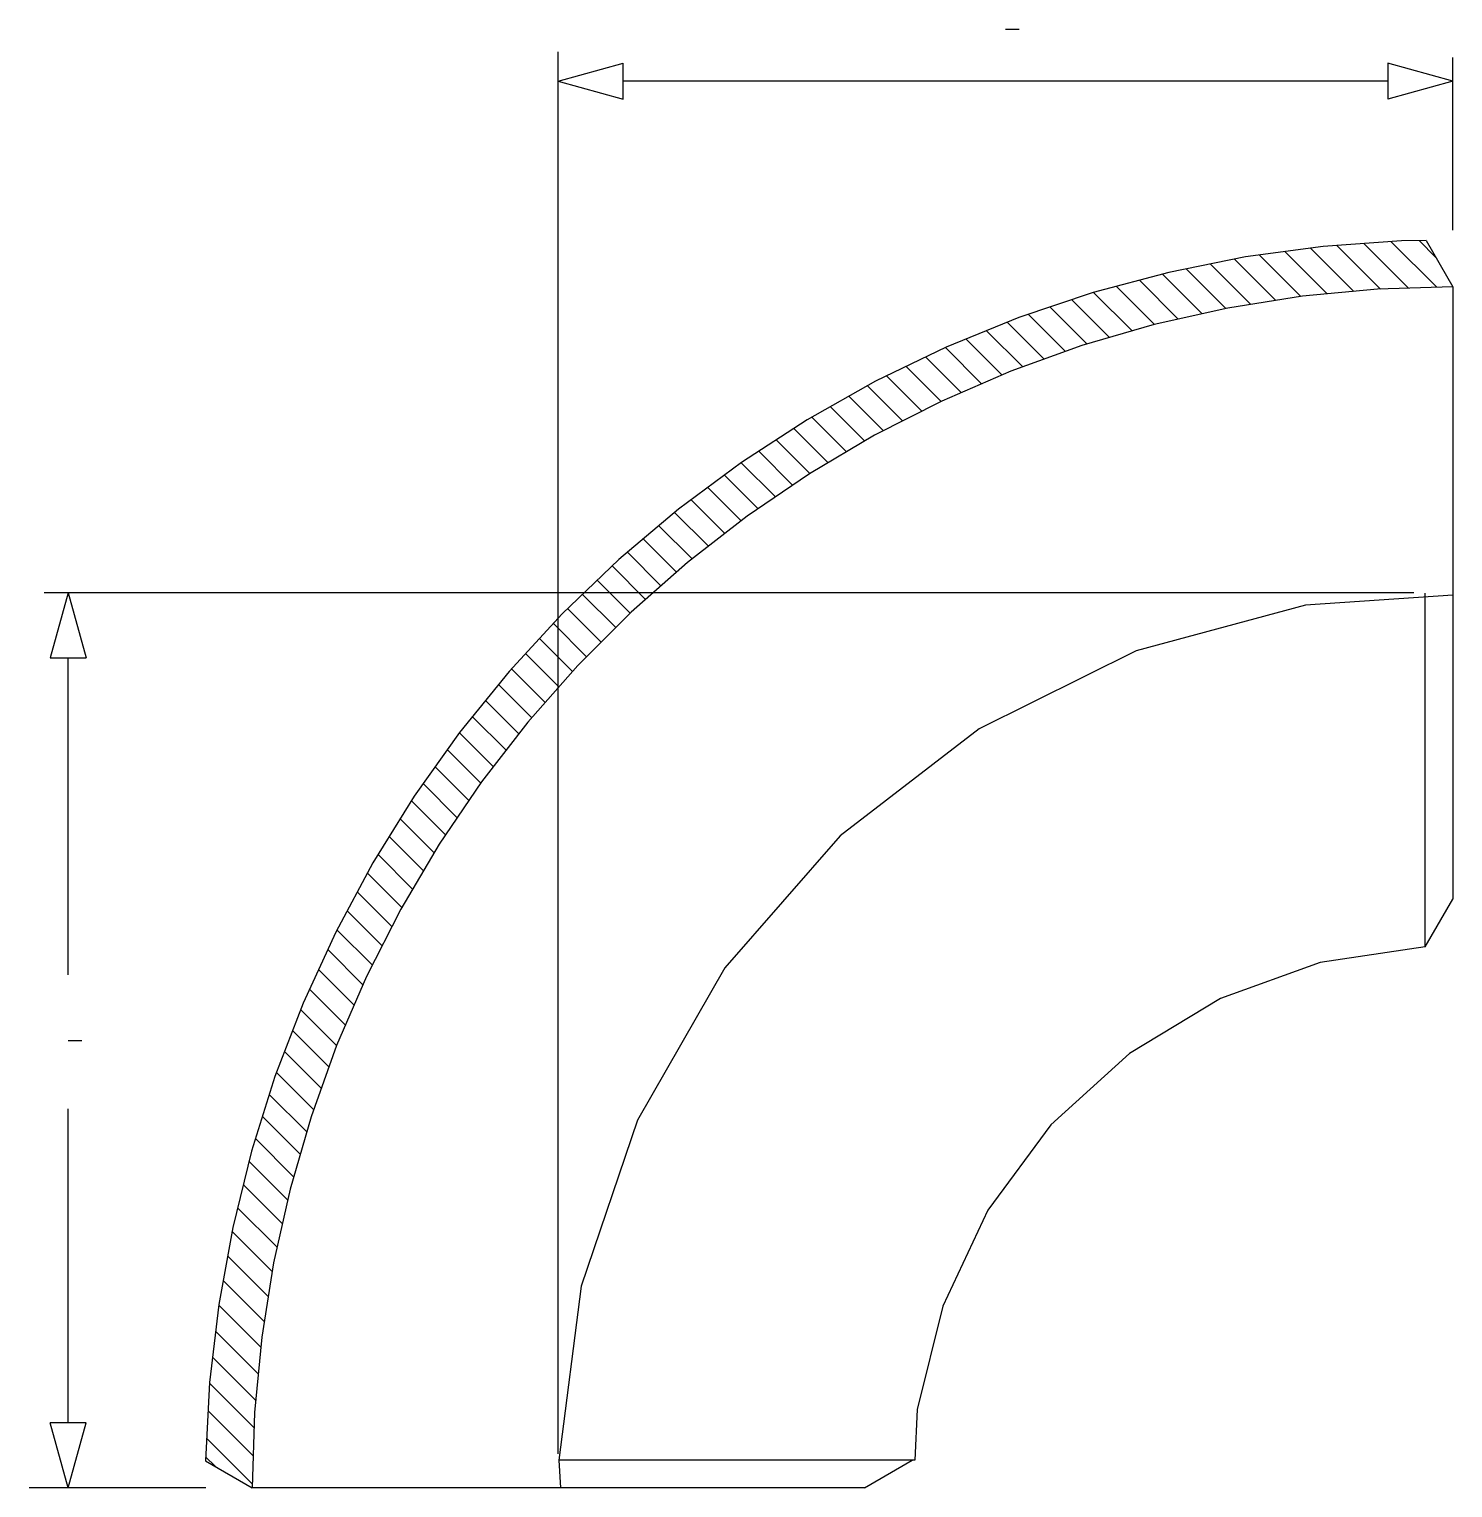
# Model space of a CAD drawing. Extents: x 547 to 1067, y 337 to 869.
import ezdxf

# ---------------------------------------------------------------- set-up
doc = ezdxf.new("R2010")
doc.units = 0
doc.header["$MEASUREMENT"] = 0
doc.layers.add('1', color=7, linetype='CONTINUOUS')

msp = doc.modelspace()

# ---------------------------------------------------------------- linework, layer by layer
at = {"layer": '1', "color": 5, "linetype": 'Continuous'}
for p, q in [((903.35, 869.27), (908.35, 869.27)), ((560.85, 500.01), (565.85, 500.01))]:
    msp.add_line(p, q, dxfattribs=at)
at = {"layer": '1', "color": 3, "linetype": 'Continuous'}
for p, q in [((739.95, 349.06), (739.95, 860.98)), ((1066.75, 795.89), (1066.75, 858.94)), ((739.95, 850.27), (763.66, 856.83)), ((763.67, 843.72), (763.66, 856.83)), ((1066.75, 850.27), (1043.03, 856.83)), ((1043.03, 856.83), (1043.04, 843.72)), ((739.95, 850.27), (763.67, 843.72)), ((1043.03, 850.27), (763.67, 850.27)), ((1066.75, 850.27), (1043.04, 843.72)), ((1052.52, 663.41), (552.06, 663.41)), ((560.85, 663.41), (554.29, 639.69)), ((560.85, 663.41), (567.41, 639.7)), ((554.29, 639.69), (567.41, 639.7)), ((560.85, 524), (560.85, 639.69)), ((560.85, 360.33), (560.85, 475)), ((567.41, 360.33), (554.29, 360.32)), ((560.85, 336.61), (554.29, 360.32)), ((560.85, 336.61), (567.41, 360.33)), ((611.15, 336.61), (546.62, 336.61))]:
    msp.add_line(p, q, dxfattribs=at)
at = {"layer": '1', "color": 7, "linetype": 'Continuous'}
for p, q in [((1019.43, 789.95), (991.06, 786.09)), ((1047.99, 792.03), (1019.43, 789.95)), ((1056.99, 792.12), (1047.99, 792.03)), ((1056.99, 792.12), (1066.75, 775.21)), ((991.06, 786.09), (962.99, 780.45)), ((962.99, 780.45), (935.32, 773.06)), ((935.32, 773.06), (908.18, 763.94)), ((1039.21, 774.35), (1011.78, 771.76)), ((1066.75, 775.21), (1039.21, 774.35)), ((1066.75, 775.21), (1066.75, 551.61)), ((984.56, 767.45), (957.67, 761.44)), ((1011.78, 771.76), (984.56, 767.45)), ((908.18, 763.94), (881.66, 753.14)), ((957.67, 761.44), (931.21, 753.75)), ((881.66, 753.14), (855.87, 740.7)), ((931.21, 753.75), (905.29, 744.41)), ((855.87, 740.7), (830.91, 726.66)), ((905.29, 744.41), (880, 733.47)), ((880, 733.47), (855.45, 720.96)), ((830.91, 726.66), (806.89, 711.08)), ((855.45, 720.96), (831.74, 706.94)), ((806.89, 711.08), (783.89, 694.03)), ((831.74, 706.94), (808.95, 691.45)), ((783.89, 694.03), (762, 675.56)), ((808.95, 691.45), (787.18, 674.56)), ((762, 675.56), (741.32, 655.76)), ((787.18, 674.56), (766.51, 656.34)), ((1066.75, 662.58), (1012.91, 658.95)), ((1056.67, 534.16), (1056.67, 663.26)), ((741.32, 655.76), (721.93, 634.69)), ((766.51, 656.34), (747.02, 636.86)), ((1012.91, 658.95), (951.06, 642.25)), ((951.06, 642.25), (893.66, 613.81)), ((721.93, 634.69), (703.89, 612.45)), ((747.02, 636.86), (728.8, 616.19)), ((728.8, 616.19), (711.91, 594.42)), ((893.66, 613.81), (842.9, 574.71)), ((703.89, 612.45), (687.29, 589.13)), ((711.91, 594.42), (696.43, 571.63)), ((687.29, 589.13), (672.18, 564.8)), ((696.43, 571.63), (682.4, 547.91)), ((842.9, 574.71), (800.76, 526.47)), ((672.18, 564.8), (658.63, 539.58)), ((1056.67, 534.16), (1066.75, 551.61)), ((682.4, 547.91), (669.89, 523.36)), ((658.63, 539.58), (646.69, 513.55)), ((1056.67, 534.16), (1018.32, 528.39)), ((1018.32, 528.39), (981.84, 515.26)), ((669.89, 523.36), (658.95, 498.08)), ((800.76, 526.47), (768.83, 470.93)), ((646.69, 513.55), (636.41, 486.82)), ((981.84, 515.26), (948.62, 495.26)), ((658.95, 498.08), (649.62, 472.15)), ((948.62, 495.26), (919.94, 469.17)), ((636.41, 486.82), (627.83, 459.51)), ((649.62, 472.15), (641.93, 445.69)), ((768.83, 470.93), (748.35, 410.22)), ((919.94, 469.17), (896.9, 437.98)), ((627.83, 459.51), (620.98, 431.7)), ((641.93, 445.69), (635.92, 418.8)), ((896.9, 437.98), (880.39, 402.9)), ((620.98, 431.7), (615.89, 403.53)), ((635.92, 418.8), (631.61, 391.59)), ((748.35, 410.22), (740.11, 346.69)), ((615.89, 403.53), (612.57, 375.08)), ((880.39, 402.9), (871.04, 365.27)), ((631.61, 391.59), (629.01, 364.16)), ((612.57, 375.08), (611.05, 346.49)), ((629.01, 364.16), (628.15, 336.62)), ((871.04, 365.27), (870.16, 346.69)), ((611.05, 346.49), (628.15, 336.62)), ((611.1, 347.98), (614.69, 344.39)), ((870.16, 346.69), (740.11, 346.69)), ((740.11, 346.69), (740.79, 336.61)), ((851.75, 336.61), (869.21, 346.69)), ((739.95, 336.61), (628.15, 336.61)), ((851.75, 336.61), (739.95, 336.61))]:
    msp.add_line(p, q, dxfattribs=at)
at = {"layer": '1', "color": 4, "linetype": 'Continuous'}
for p, q in [((1030.55, 773.53), (1014.76, 789.32)), ((1040.3, 774.38), (1024.37, 790.31)), ((1050.58, 774.71), (1034.26, 791.03)), ((1060.87, 775.03), (1044.15, 791.75)), ((1060.55, 785.95), (1054.41, 792.09)), ((992.89, 768.76), (978.16, 783.49)), ((1002.04, 770.21), (986.99, 785.27)), ((1011.2, 771.66), (996.09, 786.77)), ((1020.86, 772.61), (1005.43, 788.04)), ((975.11, 765.33), (960.62, 779.82)), ((983.77, 767.27), (969.32, 781.72)), ((949.54, 759.07), (935.51, 773.11)), ((957.77, 761.46), (943.88, 775.34)), ((966.44, 763.39), (952.25, 777.58)), ((933.11, 754.3), (919.62, 767.78)), ((941.33, 756.69), (927.56, 770.45)), ((917.41, 748.78), (903.96, 762.23)), ((925.21, 751.59), (911.68, 765.12)), ((909.61, 745.97), (896.43, 759.16)), ((894.59, 739.78), (881.37, 753)), ((901.99, 742.99), (888.89, 756.09)), ((879.79, 733.36), (867.06, 746.1)), ((887.18, 736.58), (874.21, 749.55)), ((872.77, 729.78), (859.9, 742.65)), ((858.71, 722.62), (846.12, 735.22)), ((865.74, 726.2), (852.91, 739.03)), ((851.88, 718.85), (839.33, 731.4)), ((845.22, 714.91), (832.55, 727.58)), ((831.89, 707.03), (819.59, 719.32)), ((838.55, 710.97), (826.03, 723.49)), ((825.56, 702.74), (813.16, 715.15)), ((819.25, 698.45), (806.73, 710.97)), ((812.93, 694.16), (800.64, 706.45)), ((806.74, 689.74), (794.55, 701.93)), ((794.8, 680.47), (782.45, 692.82)), ((800.77, 685.11), (788.46, 697.42)), ((788.82, 675.84), (776.7, 687.96)), ((783.09, 670.96), (770.95, 683.11)), ((777.46, 665.99), (765.2, 678.26)), ((771.82, 661.03), (759.59, 673.25)), ((766.2, 656.04), (754.17, 668.06)), ((760.9, 650.73), (748.76, 662.88)), ((755.6, 645.43), (743.34, 657.69)), ((750.29, 640.13), (738.13, 652.29)), ((745.12, 634.7), (733.04, 646.77)), ((740.15, 629.06), (727.96, 641.25)), ((735.18, 623.42), (722.87, 635.72)), ((730.21, 617.78), (718.06, 629.93)), ((725.48, 611.91), (713.31, 624.07)), ((720.85, 605.93), (708.56, 618.22)), ((716.21, 599.96), (703.82, 612.35)), ((711.6, 593.96), (699.41, 606.16)), ((707.31, 587.65), (695, 599.96)), ((703.02, 581.33), (690.59, 593.77)), ((698.73, 575.02), (686.26, 587.48)), ((694.6, 568.54), (682.2, 580.94)), ((690.66, 561.88), (678.14, 574.4)), ((686.72, 555.21), (674.07, 567.85)), ((682.77, 548.55), (670.2, 561.12)), ((679.16, 541.55), (666.49, 554.22)), ((675.58, 534.53), (662.79, 547.32)), ((672, 527.5), (659.08, 540.42)), ((668.57, 520.32), (655.7, 533.19)), ((665.37, 512.92), (652.37, 525.92)), ((662.17, 505.51), (649.03, 518.65)), ((658.96, 498.11), (645.81, 511.26)), ((656.15, 490.31), (642.86, 503.6)), ((653.35, 482.51), (639.92, 495.94)), ((650.54, 474.72), (636.97, 488.28)), ((648.01, 466.63), (634.36, 480.29)), ((645.62, 458.42), (631.82, 472.22)), ((643.24, 450.2), (629.29, 464.15)), ((641.05, 441.78), (626.94, 455.89)), ((639.11, 433.11), (624.84, 447.38)), ((637.18, 424.44), (622.74, 438.87)), ((635.41, 415.6), (620.72, 430.29)), ((633.96, 406.44), (619.1, 421.3)), ((632.51, 397.29), (617.47, 412.32)), ((631.26, 387.93), (615.86, 403.33)), ((630.34, 378.24), (614.76, 393.83)), ((629.43, 368.55), (613.65, 384.33)), ((628.84, 358.53), (612.56, 374.81)), ((628.51, 348.25), (612.02, 364.74)), ((628.19, 337.96), (611.49, 354.67))]:
    msp.add_line(p, q, dxfattribs=at)

doc.saveas('drawing.dxf')
